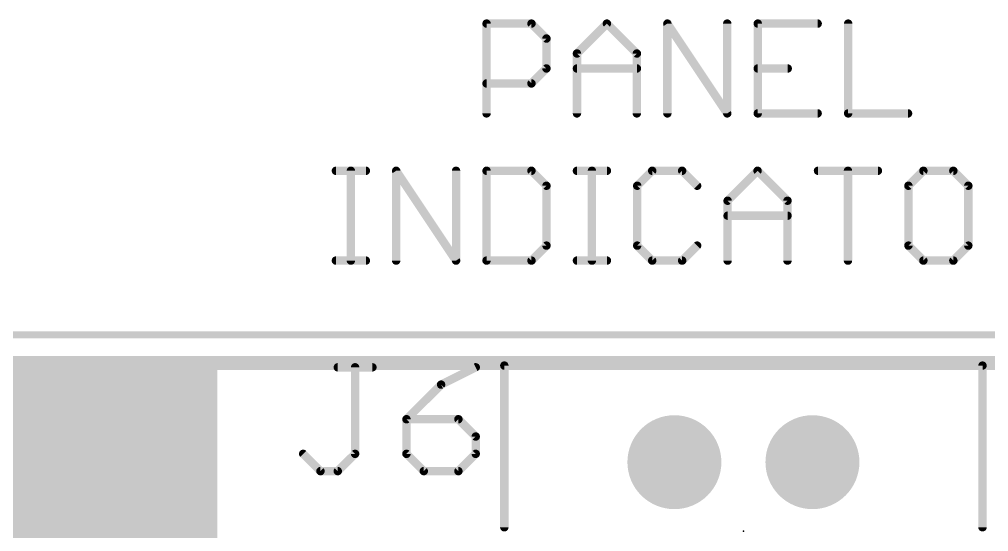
# Model space of a CAD drawing. Extents: x -19 to 124, y 0 to 88.
# Drawn here: x 39.59 to 57.15, y 78.99 to 88.27 of the extents above; entities that cross this region are included whole.
import ezdxf

# ---------------------------------------------------------------- set-up
doc = ezdxf.new("R2010")
doc.units = 0
for name, color, linetype in [('114', 53, 'CONTINUOUS'), ('17', 110, 'CONTINUOUS'), ('2', 110, 'CONTINUOUS'), ('20', 53, 'CONTINUOUS'), ('21', 253, 'CONTINUOUS'), ('23', 53, 'CONTINUOUS'), ('25', 253, 'CONTINUOUS')]:
    doc.layers.add(name, color=color, linetype=linetype)

# ---------------------------------------------------------------- blocks, each defined once
blk = doc.blocks.new('RECT')
blk.add_solid([(-0.5, -0.5), (0.5, -0.5), (-0.5, 0.5), (0.5, 0.5)])
blk = doc.blocks.new('ROUNDP')
at = {"const_width": 0.5}
blk.add_lwpolyline([(0, -0.25, 1), (0, 0.25, 1), (0, -0.25)], format="xyb", dxfattribs=at)

msp = doc.modelspace()

# ---------------------------------------------------------------- linework, layer by layer
at = {"layer": '114', "const_width": 0.1524}
for points in [[(48.0533, 86.5632), (48.0533, 88.1902)], [(48.0533, 88.1902), (48.8668, 88.1902)], [(48.8668, 88.1902), (49.138, 87.919)], [(49.6905, 87.6479), (50.2328, 88.1902)], [(50.2328, 88.1902), (50.7751, 87.6479)], [(51.3276, 86.5632), (51.3276, 88.1902)], [(51.3276, 88.1902), (52.4123, 86.5632)], [(52.4123, 86.5632), (52.4123, 88.1902)], [(54.0494, 88.1902), (52.9648, 88.1902)], [(52.9648, 88.1902), (52.9648, 86.5632)], [(54.6019, 88.1902), (54.6019, 86.5632)], [(49.138, 87.919), (49.138, 87.3767)], [(49.6905, 86.5632), (49.6905, 87.6479)], [(50.7751, 87.6479), (50.7751, 86.5632)], [(49.138, 87.3767), (48.8668, 87.1055)], [(49.6905, 87.3767), (50.7751, 87.3767)], [(52.9648, 87.3767), (53.5071, 87.3767)], [(48.8668, 87.1055), (48.0533, 87.1055)], [(52.9648, 86.5632), (54.0494, 86.5632)], [(54.6019, 86.5632), (55.6866, 86.5632)], [(45.3247, 85.5232), (45.867, 85.5232)], [(45.5959, 83.8962), (45.5959, 85.5232)], [(46.4161, 83.8962), (46.4161, 85.5232)], [(46.4161, 85.5232), (47.5008, 83.8962)], [(47.5008, 83.8962), (47.5008, 85.5232)], [(48.0533, 85.5232), (48.0533, 83.8962)], [(48.8668, 85.5232), (48.0533, 85.5232)], [(49.138, 85.252), (48.8668, 85.5232)], [(49.6905, 85.5232), (50.2328, 85.5232)], [(49.9616, 83.8962), (49.9616, 85.5232)], [(51.0531, 85.5232), (50.7819, 85.252)], [(51.5954, 85.5232), (51.0531, 85.5232)], [(51.8666, 85.252), (51.5954, 85.5232)], [(52.419, 84.9809), (52.9614, 85.5232)], [(52.9614, 85.5232), (53.5037, 84.9809)], [(54.0562, 85.5232), (55.1409, 85.5232)], [(54.5985, 83.8962), (54.5985, 85.5232)], [(55.9645, 85.5232), (55.6934, 85.252)], [(56.5069, 85.5232), (55.9645, 85.5232)], [(56.778, 85.252), (56.5069, 85.5232)], [(49.138, 84.1674), (49.138, 85.252)], [(50.7819, 85.252), (50.7819, 84.1674)], [(55.6934, 85.252), (55.6934, 84.1674)], [(56.778, 84.1674), (56.778, 85.252)], [(52.419, 83.8962), (52.419, 84.9809)], [(53.5037, 84.9809), (53.5037, 83.8962)], [(52.419, 84.7097), (53.5037, 84.7097)], [(48.8668, 83.8962), (49.138, 84.1674)], [(50.7819, 84.1674), (51.0531, 83.8962)], [(51.5954, 83.8962), (51.8666, 84.1674)], [(55.6934, 84.1674), (55.9645, 83.8962)], [(56.5069, 83.8962), (56.778, 84.1674)], [(45.3247, 83.8962), (45.867, 83.8962)], [(48.0533, 83.8962), (48.8668, 83.8962)], [(49.6905, 83.8962), (50.2328, 83.8962)], [(51.0531, 83.8962), (51.5954, 83.8962)], [(55.9645, 83.8962), (56.5069, 83.8962)]]:
    msp.add_lwpolyline(points, dxfattribs=at)
at = {"layer": '114', "const_width": 0.0762}
for points in [[(48.0914, 88.1902, 1), (48.0152, 88.1902)], [(48.0533, 88.2283, 1), (48.0533, 88.1521)], [(48.8937, 88.2171, 1), (48.8399, 88.1632)], [(48.8668, 88.1521, 1), (48.8668, 88.2283)], [(50.2597, 88.2171, 1), (50.2058, 88.1632)], [(50.2597, 88.1632, 1), (50.2058, 88.2171)], [(51.3657, 88.1902, 1), (51.2895, 88.1902)], [(51.3593, 88.2113, 1), (51.2959, 88.1691)], [(52.4504, 88.1902, 1), (52.3742, 88.1902)], [(52.9648, 88.2283, 1), (52.9648, 88.1521)], [(53.0029, 88.1902, 1), (52.9267, 88.1902)], [(54.0494, 88.1521, 1), (54.0494, 88.2283)], [(54.64, 88.1902, 1), (54.5638, 88.1902)], [(49.1761, 87.919, 1), (49.0999, 87.919)], [(49.111, 87.8921, 1), (49.1649, 87.946)], [(49.6635, 87.6748, 1), (49.7174, 87.6209)], [(49.7286, 87.6479, 1), (49.6524, 87.6479)], [(50.8132, 87.6479, 1), (50.737, 87.6479)], [(50.7482, 87.6209, 1), (50.8021, 87.6748)], [(49.1649, 87.3498, 1), (49.111, 87.4036)], [(49.6905, 87.4148, 1), (49.6905, 87.3386)], [(50.7751, 87.3386, 1), (50.7751, 87.4148)], [(52.9648, 87.4148, 1), (52.9648, 87.3386)], [(53.5071, 87.3386, 1), (53.5071, 87.4148)], [(49.0999, 87.3767, 1), (49.1761, 87.3767)], [(48.0533, 87.1436, 1), (48.0533, 87.0674)], [(48.8399, 87.1325, 1), (48.8937, 87.0786)], [(48.8668, 87.0674, 1), (48.8668, 87.1436)], [(48.0152, 86.5632, 1), (48.0914, 86.5632)], [(49.6524, 86.5632, 1), (49.7286, 86.5632)], [(50.737, 86.5632, 1), (50.8132, 86.5632)], [(51.2895, 86.5632, 1), (51.3657, 86.5632)], [(52.3742, 86.5632, 1), (52.4504, 86.5632)], [(52.3806, 86.5421, 1), (52.444, 86.5843)], [(52.9648, 86.6013, 1), (52.9648, 86.5251)], [(52.9267, 86.5632, 1), (53.0029, 86.5632)], [(54.0494, 86.5251, 1), (54.0494, 86.6013)], [(54.6019, 86.6013, 1), (54.6019, 86.5251)], [(54.5638, 86.5632, 1), (54.64, 86.5632)], [(55.6866, 86.5251, 1), (55.6866, 86.6013)], [(45.3247, 85.5613, 1), (45.3247, 85.4851)], [(45.634, 85.5232, 1), (45.5578, 85.5232)], [(45.867, 85.4851, 1), (45.867, 85.5613)], [(46.4542, 85.5232, 1), (46.378, 85.5232)], [(46.4478, 85.5443, 1), (46.3844, 85.5021)], [(47.5389, 85.5232, 1), (47.4627, 85.5232)], [(48.0914, 85.5232, 1), (48.0152, 85.5232)], [(48.0533, 85.5613, 1), (48.0533, 85.4851)], [(48.8937, 85.5501, 1), (48.8399, 85.4962)], [(48.8668, 85.4851, 1), (48.8668, 85.5613)], [(49.6905, 85.5613, 1), (49.6905, 85.4851)], [(49.9997, 85.5232, 1), (49.9235, 85.5232)], [(50.2328, 85.4851, 1), (50.2328, 85.5613)], [(51.0531, 85.5613, 1), (51.0531, 85.4851)], [(51.08, 85.4962, 1), (51.0261, 85.5501)], [(51.6223, 85.5501, 1), (51.5684, 85.4962)], [(51.5954, 85.4851, 1), (51.5954, 85.5613)], [(52.9883, 85.5501, 1), (52.9344, 85.4962)], [(52.9883, 85.4962, 1), (52.9344, 85.5501)], [(54.0562, 85.5613, 1), (54.0562, 85.4851)], [(54.6366, 85.5232, 1), (54.5604, 85.5232)], [(55.1409, 85.4851, 1), (55.1409, 85.5613)], [(55.9645, 85.5613, 1), (55.9645, 85.4851)], [(55.9915, 85.4962, 1), (55.9376, 85.5501)], [(56.5338, 85.5501, 1), (56.4799, 85.4962)], [(56.5069, 85.4851, 1), (56.5069, 85.5613)], [(49.1761, 85.252, 1), (49.0999, 85.252)], [(49.111, 85.2251, 1), (49.1649, 85.279)], [(50.7549, 85.279, 1), (50.8088, 85.2251)], [(50.82, 85.252, 1), (50.7438, 85.252)], [(51.8396, 85.2251, 1), (51.8935, 85.279)], [(55.6664, 85.279, 1), (55.7203, 85.2251)], [(55.7315, 85.252, 1), (55.6553, 85.252)], [(56.8161, 85.252, 1), (56.7399, 85.252)], [(56.7511, 85.2251, 1), (56.805, 85.279)], [(52.4571, 84.9809, 1), (52.3809, 84.9809)], [(52.3921, 85.0078, 1), (52.446, 84.9539)], [(53.5418, 84.9809, 1), (53.4656, 84.9809)], [(53.4768, 84.9539, 1), (53.5306, 85.0078)], [(52.419, 84.7478, 1), (52.419, 84.6716)], [(53.5037, 84.6716, 1), (53.5037, 84.7478)], [(49.0999, 84.1674, 1), (49.1761, 84.1674)], [(49.1649, 84.1404, 1), (49.111, 84.1943)], [(50.8088, 84.1943, 1), (50.7549, 84.1404)], [(50.7438, 84.1674, 1), (50.82, 84.1674)], [(51.8935, 84.1404, 1), (51.8396, 84.1943)], [(55.7203, 84.1943, 1), (55.6664, 84.1404)], [(55.6553, 84.1674, 1), (55.7315, 84.1674)], [(56.7399, 84.1674, 1), (56.8161, 84.1674)], [(56.805, 84.1404, 1), (56.7511, 84.1943)], [(45.3247, 83.9343, 1), (45.3247, 83.8581)], [(45.5578, 83.8962, 1), (45.634, 83.8962)], [(45.867, 83.8581, 1), (45.867, 83.9343)], [(46.378, 83.8962, 1), (46.4542, 83.8962)], [(47.4627, 83.8962, 1), (47.5389, 83.8962)], [(47.4691, 83.8751, 1), (47.5325, 83.9173)], [(48.0533, 83.9343, 1), (48.0533, 83.8581)], [(48.0152, 83.8962, 1), (48.0914, 83.8962)], [(48.8399, 83.9231, 1), (48.8937, 83.8693)], [(48.8668, 83.8581, 1), (48.8668, 83.9343)], [(49.6905, 83.9343, 1), (49.6905, 83.8581)], [(49.9235, 83.8962, 1), (49.9997, 83.8962)], [(50.2328, 83.8581, 1), (50.2328, 83.9343)], [(51.0531, 83.9343, 1), (51.0531, 83.8581)], [(51.0261, 83.8693, 1), (51.08, 83.9231)], [(51.5684, 83.9231, 1), (51.6223, 83.8693)], [(51.5954, 83.8581, 1), (51.5954, 83.9343)], [(52.3809, 83.8962, 1), (52.4571, 83.8962)], [(53.4656, 83.8962, 1), (53.5418, 83.8962)], [(54.5604, 83.8962, 1), (54.6366, 83.8962)], [(55.9645, 83.9343, 1), (55.9645, 83.8581)], [(55.9376, 83.8693, 1), (55.9915, 83.9231)], [(56.4799, 83.9231, 1), (56.5338, 83.8693)], [(56.5069, 83.8581, 1), (56.5069, 83.9343)]]:
    msp.add_lwpolyline(points, format="xyb", dxfattribs=at)
at = {"layer": '2', "const_width": 0.254}
msp.add_lwpolyline([(101.092, 82.042), (0.508, 82.042)], dxfattribs=at)
at = {"layer": '20', "const_width": 0.127}
msp.add_lwpolyline([(101.6, 82.55), (0, 82.55)], dxfattribs=at)
at = {"layer": '21', "const_width": 0.1524}
for points in [[(48.375, 81.994), (48.375, 79.0648)], [(57.035, 81.994), (48.375, 81.994)], [(57.035, 79.0648), (57.035, 81.994)]]:
    msp.add_lwpolyline(points, dxfattribs=at)
at = {"layer": '21', "const_width": 0.0762}
for points in [[(48.4131, 81.994, 1), (48.3369, 81.994)], [(48.375, 82.0321, 1), (48.375, 81.9559)], [(57.0731, 81.994, 1), (56.9969, 81.994)], [(57.035, 81.9559, 1), (57.035, 82.0321)], [(48.3369, 79.0648, 1), (48.4131, 79.0648)], [(56.9969, 79.0648, 1), (57.0731, 79.0648)]]:
    msp.add_lwpolyline(points, format="xyb", dxfattribs=at)
at = {"layer": '23'}
msp.add_point((52.705, 78.994), dxfattribs=at)
at = {"layer": '25', "const_width": 0.1524}
for points in [[(45.3588, 81.9628), (45.9859, 81.9628)], [(45.6724, 80.3951), (45.6724, 81.9628)], [(47.8569, 81.9628), (47.2299, 81.6493)], [(47.2299, 81.6493), (46.6028, 81.0222)], [(46.6028, 81.0222), (46.6028, 80.3951)], [(47.5434, 81.0222), (46.6028, 81.0222)], [(47.8569, 80.7087), (47.5434, 81.0222)], [(47.8569, 80.3951), (47.8569, 80.7087)], [(44.7318, 80.3951), (45.0453, 80.0816)], [(45.3588, 80.0816), (45.6724, 80.3951)], [(46.6028, 80.3951), (46.9163, 80.0816)], [(47.5434, 80.0816), (47.8569, 80.3951)], [(45.0453, 80.0816), (45.3588, 80.0816)], [(46.9163, 80.0816), (47.5434, 80.0816)]]:
    msp.add_lwpolyline(points, dxfattribs=at)
at = {"layer": '25', "const_width": 0.0762}
for points in [[(45.3588, 82.0009, 1), (45.3588, 81.9247)], [(45.7105, 81.9628, 1), (45.6343, 81.9628)], [(45.9859, 81.9247, 1), (45.9859, 82.0009)], [(47.874, 81.9287, 1), (47.8399, 81.9969)], [(47.2128, 81.6833, 1), (47.2469, 81.6152)], [(47.2568, 81.6223, 1), (47.2029, 81.6762)], [(46.6409, 81.0222, 1), (46.5647, 81.0222)], [(46.6028, 81.0603, 1), (46.6028, 80.9841)], [(47.5703, 81.0491, 1), (47.5165, 80.9953)], [(47.5434, 80.9841, 1), (47.5434, 81.0603)], [(46.5759, 81.0491, 1), (46.6297, 80.9953)], [(47.895, 80.7087, 1), (47.8188, 80.7087)], [(47.83, 80.6817, 1), (47.8839, 80.7356)], [(44.7587, 80.4221, 1), (44.7048, 80.3682)], [(45.6343, 80.3951, 1), (45.7105, 80.3951)], [(45.6993, 80.3682, 1), (45.6454, 80.4221)], [(46.6297, 80.4221, 1), (46.5759, 80.3682)], [(46.5647, 80.3951, 1), (46.6409, 80.3951)], [(47.8188, 80.3951, 1), (47.895, 80.3951)], [(47.8839, 80.3682, 1), (47.83, 80.4221)], [(45.0453, 80.1197, 1), (45.0453, 80.0435)], [(45.0184, 80.0547, 1), (45.0722, 80.1085)], [(45.3319, 80.1085, 1), (45.3858, 80.0547)], [(45.3588, 80.0435, 1), (45.3588, 80.1197)], [(46.9163, 80.1197, 1), (46.9163, 80.0435)], [(46.8894, 80.0547, 1), (46.9433, 80.1085)], [(47.5165, 80.1085, 1), (47.5703, 80.0547)], [(47.5434, 80.0435, 1), (47.5434, 80.1197)]]:
    msp.add_lwpolyline(points, format="xyb", dxfattribs=at)

# ---------------------------------------------------------------- block references
at = {"layer": '17', "xscale": 1.7018, "yscale": 1.7018}
for p in [(51.455, 80.244), (51.455, 80.244), (51.455, 80.244), (51.455, 80.244), (53.955, 80.244), (53.955, 80.244), (53.955, 80.244), (53.955, 80.244)]:
    msp.add_blockref('ROUNDP', p, dxfattribs=at)
at = {"layer": '25', "xscale": 10.16, "yscale": 3.302}
msp.add_blockref('RECT', (38.1, 80.391), dxfattribs=at)

doc.saveas('drawing.dxf')
